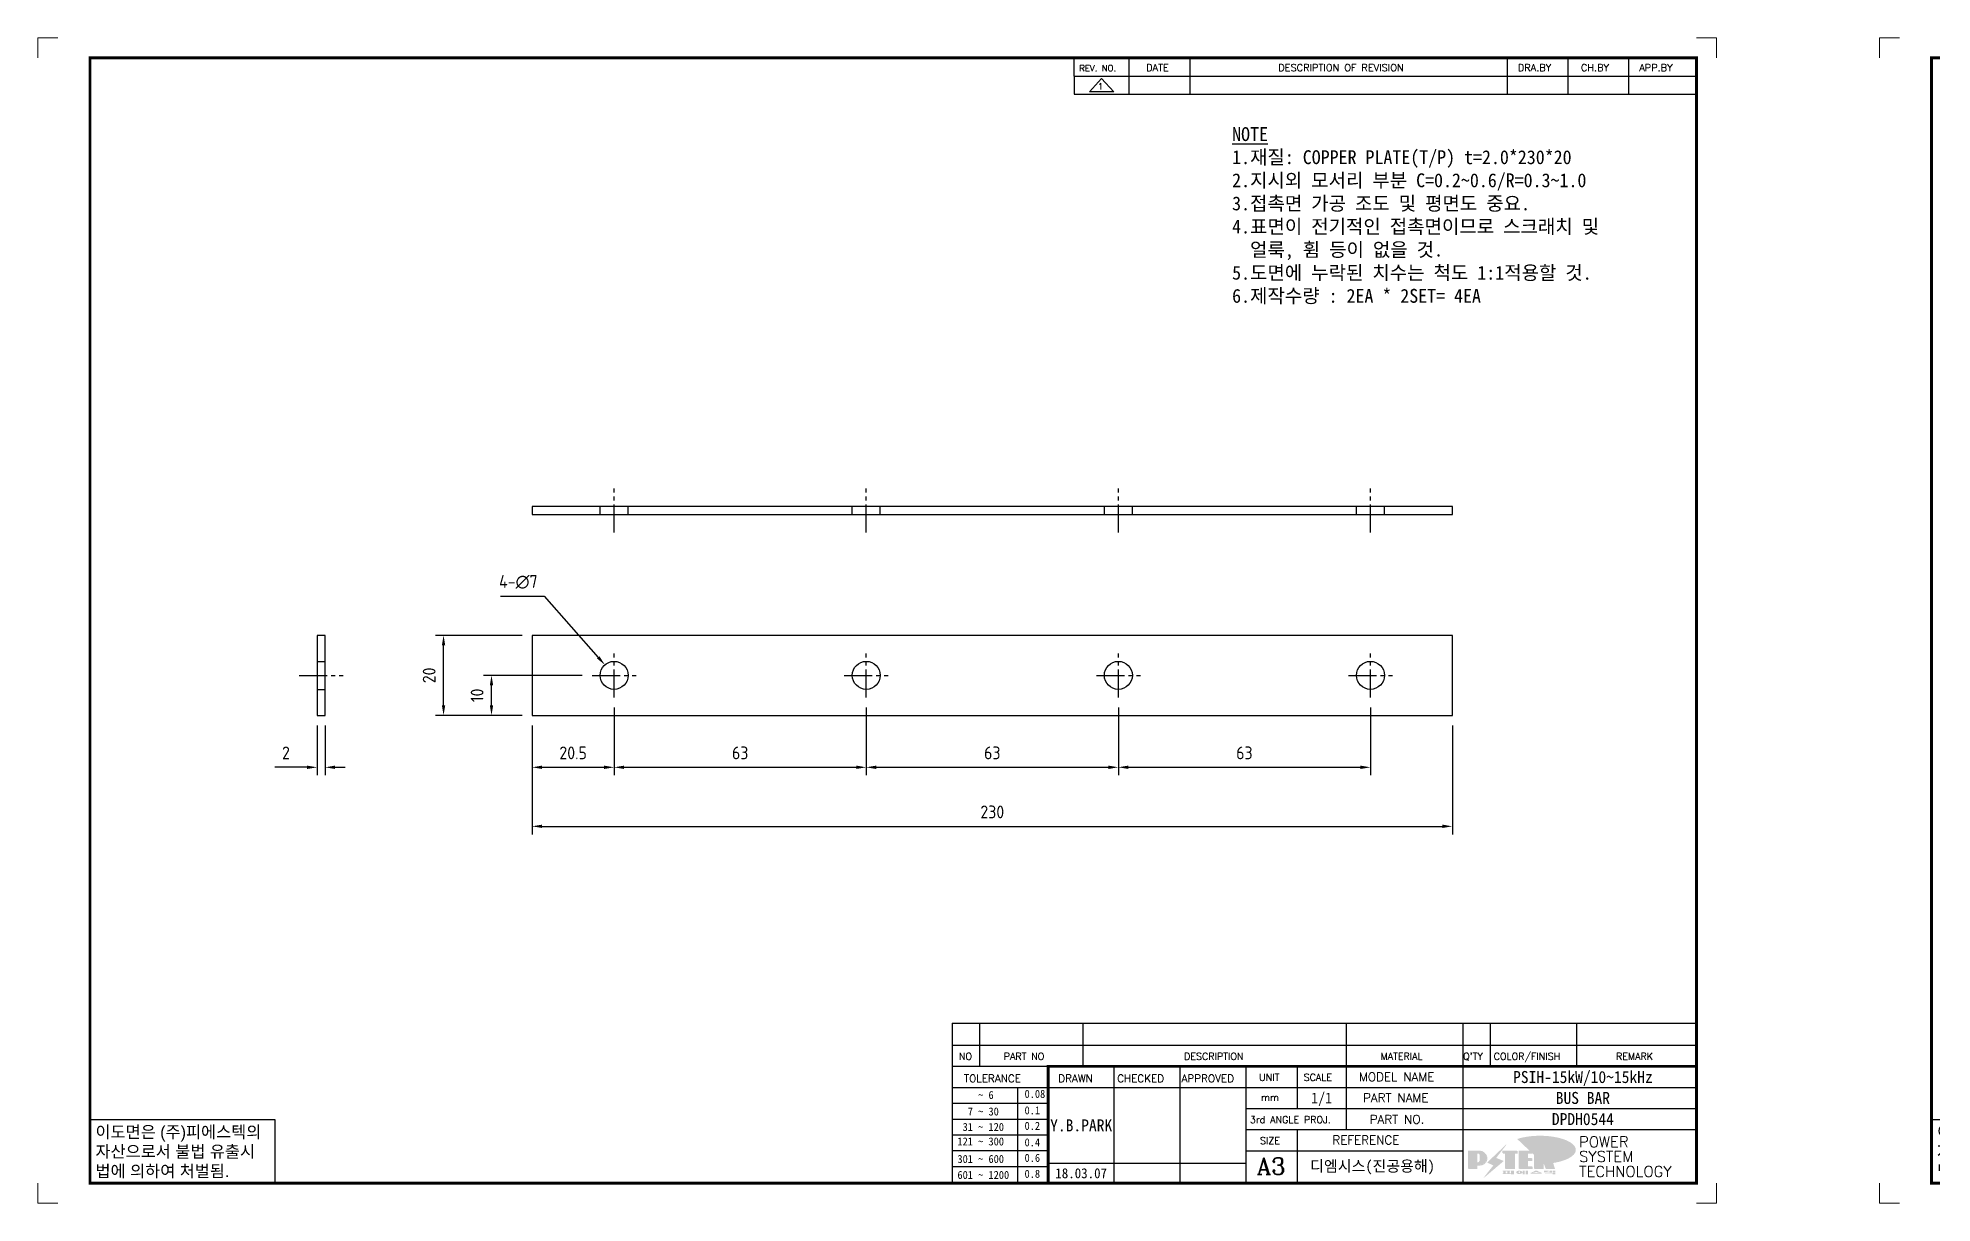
# Model space of a CAD drawing. Header units: millimetres. Extents: x 24815 to 36799, y -9299 to 5469.
# Drawn here: x 26802.3 to 27275.7, y -3978.8 to -3687.5 of the extents above; entities that cross this region are included whole.
import ezdxf
from ezdxf.enums import TextEntityAlignment as Align

# ---------------------------------------------------------------- set-up
doc = ezdxf.new("R2010")
doc.units = ezdxf.units.MM
doc.linetypes.add('CENTER1', pattern=[10, 7, -1, 1, -1])
doc.linetypes.add('HIDDEN', pattern=[9.525, 6.35, -3.175])
doc.layers.add('FORMAT-1', color=7, linetype='Continuous')
doc.layers.add('line', color=3, linetype='Continuous')
doc.styles.add('h1', font='')
doc.styles.add('HAN', font='')
doc.styles.add('RC', font='ROMANC.SHX')
doc.styles.add('ROMANT', font='romant')
doc.styles.add('RT', font='ROMANT.SHX', dxfattribs={"oblique": 15})
doc.styles.get("Standard").update_dxf_attribs({"font": 'ISOCP.SHX', "bigfont": 'WHGTXT.SHX'})
doc.styles.get('h1').set_extended_font_data('New Gulim')
doc.styles.get('HAN').set_extended_font_data('GulimChe')
doc.dimstyles.new('PS-1', dxfattribs={"dimtxt": 3.2, "dimasz": 2.5, "dimexe": 2, "dimexo": 2.5, "dimgap": 2, "dimtad": 1, "dimtoh": 1, "dimrnd": 0.05, "dimzin": 12, "dimdsep": 46, "dimtxsty": 'Standard', "dimcen": 0, "dimclrt": 2, "dimazin": 3, "dimtfac": 1, "dimtofl": 0, "dimtmove": 0, "dimatfit": 3, "dimfxl": 0, "dimtolj": 1, "dimtzin": 0, "dimarcsym": 0})

# ---------------------------------------------------------------- blocks, each defined once
blk = doc.blocks.new('no3')
at = {"color": 180}
for p, q in [((0, 5.5), (0, 0)), ((0, 5.5), (186, 5.5)), ((6.79, 5.5), (6.79, 0)), ((32.74, 0.11), (32.74, 5.5)), ((98.4, 5.5), (98.4, 0)), ((127.61, 5.5), (127.61, 0)), ((134.43, 5.5), (134.43, 0)), ((155.98, 5.5), (155.98, 0))]:
    blk.add_line(p, q, dxfattribs=at)
at = {"color": 2, "style": 'RT', "oblique": 15}
blk.add_attdef('NO', text='', height=1.74, dxfattribs=at).set_placement((3.38, 2.51), align=Align.MIDDLE_CENTER)
at = {"color": 2, "style": 'HAN'}
for tag, p in [('PART-NO', (19.76, 2.75)), ('MATERIAL', (111.38, 2.75)), ("Q'TY", (131.02, 2.75)), ('COLOR/FINISH', (145.2, 2.75)), ('REMARK', (170.76, 2.75))]:
    blk.add_attdef(tag, text='', height=2.9, dxfattribs=at).set_placement(p, align=Align.MIDDLE_CENTER)
blk.add_attdef('DESCRIPTION', text='', height=2.9, dxfattribs=at).set_placement((34.51, 2.75), align=Align.MIDDLE_LEFT)
blk = doc.blocks.new('re3')
at = {"color": 180}
for p, q in [((0, 0), (0, -4.55)), ((0, -4.55), (155.53, -4.55)), ((6.87, -0.64), (3.86, -3.91)), ((9.88, -3.91), (3.86, -3.91)), ((6.87, -0.64), (9.88, -3.91)), ((13.74, -4.55), (13.74, 0)), ((28.97, -4.55), (28.97, 0)), ((108.25, -4.55), (108.25, 0)), ((123.49, -4.55), (123.49, 0)), ((138.64, -4.55), (138.64, 0))]:
    blk.add_line(p, q, dxfattribs=at)
at = {"color": 2, "style": 'RC', "oblique": 15}
blk.add_attdef('REV.NO', text='', height=1.56, dxfattribs=at).set_placement((6.59, -2.56), align=Align.MIDDLE_CENTER)
blk.add_attdef('-1', text='', height=1.56, dxfattribs=at).set_placement((9.37, -1.66), align=Align.MIDDLE_LEFT)
at = {"color": 2, "style": 'HAN'}
for tag, p in [('REV.-DATE', (21.36, -2.28)), ('DRA.BY', (115.87, -2.28)), ('CH.BY', (131.07, -2.28)), ('APP.BY', (147.09, -2.28))]:
    blk.add_attdef(tag, text='', height=2.5, dxfattribs=at).set_placement(p, align=Align.MIDDLE_CENTER)
blk.add_attdef('DESCRIPTION-OF-REVISION', text='', height=2.5, dxfattribs=at).set_placement((31.61, -2.28), align=Align.MIDDLE_LEFT)
blk = doc.blocks.new('t3')
for p, q in [((0, 15.88), (46.25, 15.88)), ((0, 15.88), (0, 0)), ((46.25, 15.88), (46.25, 0)), ((0, 0), (46.25, 0))]:
    blk.add_line(p, q)
at = {"color": 1, "style": 'h1'}
for s, p in [('이도면은 (주)피에스텍의', (1.4, 11.29)), ('자산으로서 불법 유출시', (1.4, 6.41)), ('법에 의하여 처벌됨.', (1.4, 1.52))]:
    blk.add_text(s, height=3, dxfattribs=at).set_placement(p)
blk = doc.blocks.new('new LOGO')
at = {"layer": 'line'}
h = blk.add_hatch(color=250, dxfattribs=at)
h.paths.add_polyline_path([(44.5, 69.4), (46.6, 69.4, -0.129793), (52, 68, 0.221832), (43.6, 71.9), (41.5, 71.9), (41.5, 27.9), (43.6, 27.9, 0.02048), (44.5, 28)], flags=17)
h.paths.add_polyline_path([(44.5, 13.9), (57.3, 13.9, 0.72362), (77.1, 73.9, -0.679777), (54.3, 16.4), (41.5, 16.4), (41.5, -0.1), (3, -0.1), (3, -2.6), (44.5, -2.6)])
h.paths.add_polyline_path([(117.9, 14.2), (71.5, -44.4), (77.1, -39.6), (120.8, 15.6), (92, 28.9), (173.3, 106), (177.5, 111.4), (89.1, 27.6)])
h.paths.add_polyline_path([(162.7, 71.9), (162.7, 69.4), (172.5, 69.4), (172.5, 71.9)], flags=17)
h.paths.add_polyline_path([(217.7, 69.4), (230.5, 69.4), (230.5, 80.4), (227.5, 80.4), (227.5, 71.9), (214.7, 71.9), (214.7, -0.1), (175.5, -0.1), (175.5, -2.6), (217.7, -2.6)])
h.paths.add_polyline_path([(297.8, 46.6), (294.8, 46.6), (294.8, 37.4), (276, 37.4), (276, 10.9), (279, 10.9), (279, 34.9), (297.8, 34.9)])
h.paths.add_polyline_path([(300, 8.4), (297, 8.4), (297, -0.1), (237.5, -0.1), (237.5, -2.6), (300, -2.6)])
h.paths.add_polyline_path([(297.8, 80.4), (294.8, 80.4), (294.8, 71.9), (276, 71.9), (276, 49.1), (279, 49.1), (279, 69.4), (297.8, 69.4)])
h.paths.add_polyline_path([(350.2, 80.4), (347.2, 80.4), (347.2, 61.6), (350.2, 63.5)])
h.paths.add_polyline_path([(350.2, 26.7), (347.2, 35.2), (347.2, -0.1), (308.5, -0.1), (308.5, -2.6), (350.2, -2.6)])
h.paths.add_polyline_path([(402.7, 80.4), (396.5, 80.4), (379.6, 66.8), (400.5, -0.1), (361.8, -0.1), (362.7, -2.6), (403.5, -2.6), (382.6, 64.3)])
blk.add_hatch(color=5, dxfattribs=at).paths.add_polyline_path([(166.3, 35), (131, 49), (180.4, 112.7), (92, 28.9), (120.8, 15.6), (74.4, -43)])
h = blk.add_hatch(color=253, dxfattribs=at)
edge = h.paths.add_edge_path()
edge.add_ellipse((333.9, 86.4), major_axis=(-165.9, 0), ratio=0.39426, start_angle=111.51268, end_angle=334.46902)
edge.add_ellipse((314.1, 81.2), major_axis=(-153.7, 0), ratio=0.40699, start_angle=121.30662, end_angle=327.74369, ccw=False)
edge.add_line((394, 27.8), (394.7, 25.6))
h = blk.add_hatch(color=1, dxfattribs=at)
h.paths.add_polyline_path([(41.5, 16.4), (54.3, 16.4, 1), (54.3, 82.9), (0, 82.9), (0, -0.1), (41.5, -0.1)])
h.paths.add_polyline_path([(41.5, 27.9), (41.5, 71.9), (43.6, 71.9, -0.414214), (54.6, 60.9), (54.6, 38.9, -0.414214), (43.6, 27.9)], flags=16)
h.paths.add_polyline_path([(214.7, 71.9), (227.5, 71.9), (227.5, 82.9), (159.7, 82.9), (159.7, 71.9), (172.5, 71.9), (172.5, -0.1), (214.7, -0.1)])
h.paths.add_polyline_path([(276, 37.4), (294.8, 37.4), (294.8, 49.1), (276, 49.1), (276, 71.9), (294.8, 71.9), (294.8, 82.9), (234.5, 82.9), (234.5, -0.1), (297, -0.1), (297, 10.9), (276, 10.9)])
h.paths.add_polyline_path([(347.2, 35.2), (359.7, -0.1), (400.5, -0.1), (379.6, 66.8), (399.7, 82.9), (380.6, 82.9), (347.2, 61.6), (347.2, 82.9), (305.5, 82.9), (305.5, -0.1), (347.2, -0.1)])
h = blk.add_hatch(color=250, dxfattribs=at)
edge = h.paths.add_edge_path()
edge.add_ellipse((237.8, -17.6), major_axis=(-14.3, 0), ratio=0.526336, start_angle=192.2456, end_angle=269.07481)
edge.add_line((238.1, -10.1), (237.6, -10.1))
edge.add_ellipse((237.8, -17.6), major_axis=(-14.3, 0), ratio=0.526336, start_angle=270.92519, end_angle=449.07481)
edge.add_line((237.6, -25.1), (238.1, -25.1))
edge.add_ellipse((237.8, -17.6), major_axis=(-14.3, 0), ratio=0.526336, start_angle=450.92519, end_angle=527.7544)
edge.add_line((251.7, -19.2), (254.1, -19.2))
edge.add_line((254.1, -19.2), (254.1, -27.1))
edge.add_line((254.1, -27.1), (263.1, -27.1))
edge.add_line((263.1, -27.1), (263.1, -10.1))
edge.add_line((263.1, -10.1), (254.1, -10.1))
edge.add_line((254.1, -10.1), (254.1, -16))
edge.add_line((254.1, -16), (251.7, -16))
h.paths.add_polyline_path([(241, -16.4), (241, -18.7, -1), (234.4, -18.7), (234.4, -16.4, -1)], flags=16)
h.paths.add_polyline_path([(278.2, -10.1), (268.1, -10.1), (268.1, -27.1), (278.2, -27.1)])
h.paths.add_polyline_path([(310.3, -10.1), (310.3, -11.1, -0.157169), (289.3, -17.5), (294, -19.9, 0.128407), (316.3, -15.9, 0.128407), (338.6, -19.9), (343.3, -17.5, -0.157169), (322.2, -11.1), (322.2, -10.1)])
h.paths.add_polyline_path([(342.1, -25.1), (342.1, -22.3), (290.4, -22.3), (290.4, -25.1)])
h.paths.add_polyline_path([(352, -10.1), (352, -16.2, 0.414214), (354, -18.2), (378.7, -18.2), (378.7, -19.6), (390.2, -19.6), (390.2, -10.1), (378.7, -10.1), (378.7, -13.6), (374.7, -13.6), (374.7, -15.1), (378.7, -15.1), (378.7, -16.2), (364.7, -16.2), (364.7, -15.1), (371.2, -15.1), (371.2, -13.6), (364.7, -13.6), (364.7, -12.6), (374.7, -12.6), (374.7, -10.1)])
h.paths.add_polyline_path([(393.8, -10.1), (393.8, -19.6), (405, -19.6), (405, -10.1)])
h.paths.add_polyline_path([(405, -27.1), (405, -20.9), (356.8, -20.9), (356.8, -23), (391.8, -23), (391.8, -27.1)])
h.paths.add_polyline_path([(200.4, -10.1), (200.4, -22.3), (193.2, -22.3), (193.2, -12.6), (196.6, -12.6), (196.6, -10.1), (161, -10.1), (161, -12.6), (164.5, -12.6), (164.5, -22.3), (161, -22.3), (161, -25.1), (200.4, -25.1), (200.4, -27.1), (213.9, -27.1), (213.9, -10.1)])
h.paths.add_polyline_path([(182, -12.6), (175.6, -12.6), (175.6, -22.3), (182, -22.3)], flags=17)
blk = doc.blocks.new('format-3')
at = {"color": 3, "lineweight": 9}
for p, q in [((0, 286.3), (0, 291.3)), ((5, 291.3), (0, 291.3)), ((414.5, 291.3), (419.5, 291.3)), ((419.5, 286.3), (419.5, 291.3)), ((0, 5), (0, 0)), ((419.5, 5), (419.5, 0)), ((5, 0), (0, 0)), ((414.5, 0), (419.5, 0))]:
    blk.add_line(p, q, dxfattribs=at)
at = {"color": 180}
for p, q in [((258.97, 281.75), (258.97, 286.3)), ((272.71, 281.75), (272.71, 286.3)), ((287.94, 281.75), (287.94, 286.3)), ((367.22, 281.75), (367.22, 286.3)), ((382.45, 281.75), (382.45, 286.3)), ((397.61, 281.75), (397.61, 286.3)), ((258.97, 281.75), (414.5, 281.75)), ((228.5, 39.49), (228.5, 5)), ((228.5, 39.49), (414.5, 39.49)), ((235.29, 39.49), (235.29, 34.21)), ((261.24, 34.21), (261.24, 39.49)), ((326.9, 39.49), (326.9, 34.21)), ((356.11, 39.49), (356.11, 34.21)), ((362.93, 39.49), (362.93, 34.21)), ((384.48, 39.49), (384.48, 34.21)), ((228.5, 34.21), (252.48, 34.21)), ((268.96, 5), (268.96, 34.21)), ((285.45, 5), (285.45, 34.21)), ((301.94, 5), (301.94, 34.21)), ((314.72, 34.21), (314.72, 23.65)), ((326.9, 34.21), (326.9, 18.37)), ((356.11, 34.21), (356.11, 5)), ((228.5, 28.93), (252.48, 28.93)), ((244.89, 5.23), (244.89, 28.93)), ((252.48, 28.93), (414.5, 28.93)), ((228.5, 24.98), (252.48, 24.98)), ((228.5, 21.03), (252.48, 21.03)), ((301.94, 23.65), (414.5, 23.65)), ((228.5, 17.08), (252.48, 17.08)), ((301.94, 18.37), (414.5, 18.37)), ((314.72, 18.37), (314.72, 5)), ((228.5, 13.13), (252.48, 13.13)), ((252.48, 9.95), (301.94, 9.95)), ((301.94, 13.09), (356.11, 13.09)), ((228.5, 9.18), (252.48, 9.18))]:
    blk.add_line(p, q, dxfattribs=at)
at = {"const_width": 0.7}
blk.add_lwpolyline([(252.48, 5), (252.48, 34.21), (414.5, 34.21)], dxfattribs=at)
at = {"layer": 'FORMAT-1', "const_width": 0.7}
blk.add_lwpolyline([(13, 5), (13, 286.3), (414.5, 286.3), (414.5, 5)], close=True, dxfattribs=at)
blk.add_blockref('t3', (13, 5))
at = {"xscale": 0.05400000000000027, "yscale": 0.05400000000000027, "zscale": 0.05400000000000027}
blk.add_blockref('new LOGO', (357.35, 8.65), dxfattribs=at)
at = {"color": 2}
for s, height, style, p in [('REV. NO.', 1.56, 'RC', (260.23, 282.95)), ('DATE', 1.788, 'RC', (276.95, 282.94)), ('DESCRIPTION OF REVISION', 1.7875, 'RC', (309.98, 282.94)), ('DRA.BY', 1.788, 'RC', (369.83, 282.94)), ('CH.BY', 1.788, 'RC', (385.59, 282.94)), ('APP.BY', 1.788, 'RC', (400.18, 282.94)), ('COLOR/FINISH', 1.7424, 'RC', (363.8, 35.83)), ('NO', 1.742, 'RC', (230.16, 35.83)), ('PART NO', 1.742, 'RC', (241.36, 35.83)), ('DESCRIPTION', 1.7424, 'RC', (286.43, 35.83)), ('MATERIAL', 1.742, 'RC', (335.52, 35.83)), ("Q'TY", 1.742, 'RC', (356.17, 35.83)), ('REMARK', 1.742, 'RC', (394.37, 35.83)), (' TOLERANCE', 1.9, 'RC', (230.11, 30.22)), ('DRAWN', 1.9, 'RC', (255, 30.22)), ('CHECKED', 1.9, 'RC', (269.71, 30.22)), ('APPROVED', 1.9, 'RC', (285.8, 30.22)), ('UNIT', 1.742, 'RC', (305.19, 30.55)), ('SCALE', 1.742, 'RC', (316.32, 30.55)), ('MODEL NAME', 2.178, 'RC', (330.12, 30.46)), ('  7 ~ 30', 2, 'HAN', (229.8, 21.91)), ('    ~ 6', 2, 'HAN', (229.8, 26.03)), ('0.08', 2, 'HAN', (246.57, 26.31)), ('0.1', 2, 'HAN', (246.57, 22.2)), ('mm', 1.742, 'RC', (305.67, 25.56)), ('PART NAME', 2.178, 'RC', (331.17, 25.24)), (' 31 ~ 120', 2, 'HAN', (229.8, 18.04)), ('0.2', 2, 'HAN', (246.57, 18.32)), ('3rd ANGLE PROJ.', 1.7424, 'RC', (302.87, 19.97)), ('PART NO.', 2.178, 'RC', (332.84, 19.85)), ('121 ~ 300', 2, 'HAN', (229.8, 14.42)), ('0.4', 2, 'HAN', (246.57, 14.2)), ('SIZE', 1.742, 'RC', (305.39, 14.71)), ('REFERENCE', 2.178, 'RC', (323.52, 14.69)), ('301 ~ 600', 2, 'HAN', (229.8, 10.04)), ('0.6', 2, 'HAN', (246.57, 10.32)), ('601 ~ 1200', 2, 'HAN', (229.8, 6.05)), ('0.8', 2, 'HAN', (246.57, 6.33))]:
    blk.add_text(s, height=height, dxfattribs=dict(at, style=style)).set_placement(p)
at = {"style": 'ROMANT'}
for s, p in [('POWER', (385.15, 13.96)), ('SYSTEM', (385.15, 10.31)), ('TECHNOLOGY', (385.15, 6.56))]:
    blk.add_text(s, height=2.7, dxfattribs=at).set_placement(p)
at = {"color": 2, "lineweight": 25, "style": 'RC'}
blk.add_text('A3', height=4.182, dxfattribs=at).set_placement((304.61, 7.14))
at = {"style": 'HAN'}
for tag, height, p in [('MODEL-NAME', 3, (386.1, 31.53)), ('SCALE', 2.7, (320.81, 26.29)), ('PART-NAME', 3, (386.1, 26.29)), ('DRA-BY', 3, (260.72, 19.44)), ('CH-BY', 3, (277.21, 19.44)), ('APP-BY', 3, (293.7, 19.44)), ('PART-NO', 3, (386.1, 21.01)), ('관련업체', 3, (333.52, 9.26)), ('DRA-DATE', 2.5, (260.72, 7.47)), ('CH-DATE', 2.5, (277.21, 7.47)), ('APP-DATE', 2.5, (293.7, 7.47))]:
    blk.add_attdef(tag, text='', height=height, dxfattribs=at).set_placement(p, align=Align.MIDDLE_CENTER)
blk = doc.blocks.new('*D653')
at = {"color": 0, "lineweight": -2}
for p, q in [((26946.33, -3854.84), (26946.33, -3871.82)), ((26925.83, -3859.34), (26925.83, -3871.82)), ((26928.33, -3869.82), (26943.83, -3869.82))]:
    blk.add_line(p, q, dxfattribs=at)
at = {"color": 0}
for points in [[(26928.33, -3869.4), (26928.33, -3870.24), (26925.83, -3869.82)], [(26943.83, -3869.4), (26943.83, -3870.24), (26946.33, -3869.82)]]:
    blk.add_solid(points, dxfattribs=at)
at = {"layer": 'Defpoints', "color": 0}
for p in [(26946.33, -3852.34), (26925.83, -3856.84), (26946.33, -3869.82)]:
    blk.add_point(p, dxfattribs=at)
at = {"color": 2, "insert": (26936.08, -3866.22), "char_height": 3.2, "attachment_point": 5}
blk.add_mtext('\\A1;20.5', dxfattribs=at)
blk = doc.blocks.new('*D654')
at = {"color": 0, "lineweight": -2}
for p, q in [((26946.33, -3854.84), (26946.33, -3871.82)), ((27009.33, -3854.84), (27009.33, -3871.82)), ((26948.83, -3869.82), (27006.83, -3869.82))]:
    blk.add_line(p, q, dxfattribs=at)
at = {"color": 0}
for points in [[(26948.83, -3869.4), (26948.83, -3870.24), (26946.33, -3869.82)], [(27006.83, -3869.4), (27006.83, -3870.24), (27009.33, -3869.82)]]:
    blk.add_solid(points, dxfattribs=at)
at = {"layer": 'Defpoints', "color": 0}
for p in [(26946.33, -3852.34), (27009.33, -3852.34), (27009.33, -3869.82)]:
    blk.add_point(p, dxfattribs=at)
at = {"color": 2, "insert": (26977.83, -3866.22), "char_height": 3.2, "attachment_point": 5}
blk.add_mtext('\\A1;63', dxfattribs=at)
blk = doc.blocks.new('*D655')
at = {"color": 0, "lineweight": -2}
for p, q in [((27009.33, -3854.84), (27009.33, -3871.82)), ((27072.33, -3854.84), (27072.33, -3871.82)), ((27011.83, -3869.82), (27069.83, -3869.82))]:
    blk.add_line(p, q, dxfattribs=at)
at = {"color": 0}
for points in [[(27011.83, -3869.4), (27011.83, -3870.24), (27009.33, -3869.82)], [(27069.83, -3869.4), (27069.83, -3870.24), (27072.33, -3869.82)]]:
    blk.add_solid(points, dxfattribs=at)
at = {"layer": 'Defpoints', "color": 0}
for p in [(27009.33, -3852.34), (27072.33, -3852.34), (27072.33, -3869.82)]:
    blk.add_point(p, dxfattribs=at)
at = {"color": 2, "insert": (27040.83, -3866.22), "char_height": 3.2, "attachment_point": 5}
blk.add_mtext('\\A1;63', dxfattribs=at)
blk = doc.blocks.new('*D656')
at = {"color": 0, "lineweight": -2}
for p, q in [((27072.33, -3854.84), (27072.33, -3871.82)), ((27135.33, -3854.84), (27135.33, -3871.82)), ((27074.83, -3869.82), (27132.83, -3869.82))]:
    blk.add_line(p, q, dxfattribs=at)
at = {"color": 0}
for points in [[(27074.83, -3869.4), (27074.83, -3870.24), (27072.33, -3869.82)], [(27132.83, -3869.4), (27132.83, -3870.24), (27135.33, -3869.82)]]:
    blk.add_solid(points, dxfattribs=at)
at = {"layer": 'Defpoints', "color": 0}
for p in [(27072.33, -3852.34), (27135.33, -3852.34), (27135.33, -3869.82)]:
    blk.add_point(p, dxfattribs=at)
at = {"color": 2, "insert": (27103.83, -3866.22), "char_height": 3.2, "attachment_point": 5}
blk.add_mtext('\\A1;63', dxfattribs=at)
blk = doc.blocks.new('*D657')
at = {"color": 0, "lineweight": -2}
for p, q in [((26925.83, -3859.34), (26925.83, -3886.58)), ((27155.83, -3859.34), (27155.83, -3886.58)), ((26928.33, -3884.58), (27153.33, -3884.58))]:
    blk.add_line(p, q, dxfattribs=at)
at = {"color": 0}
for points in [[(26928.33, -3884.16), (26928.33, -3884.99), (26925.83, -3884.58)], [(27153.33, -3884.16), (27153.33, -3884.99), (27155.83, -3884.58)]]:
    blk.add_solid(points, dxfattribs=at)
at = {"layer": 'Defpoints', "color": 0}
for p in [(26925.83, -3856.84), (27155.83, -3856.84), (27155.83, -3884.58)]:
    blk.add_point(p, dxfattribs=at)
at = {"color": 2, "insert": (27040.83, -3880.98), "char_height": 3.2, "attachment_point": 5}
blk.add_mtext('\\A1;230', dxfattribs=at)
blk = doc.blocks.new('*D658')
at = {"color": 0, "lineweight": -2}
for p, q in [((26872.1, -3859.34), (26872.1, -3871.82)), ((26874.1, -3859.34), (26874.1, -3871.82)), ((26869.6, -3869.82), (26861.54, -3869.82)), ((26876.6, -3869.82), (26879.1, -3869.82))]:
    blk.add_line(p, q, dxfattribs=at)
at = {"color": 0}
for points in [[(26869.6, -3869.4), (26869.6, -3870.24), (26872.1, -3869.82)], [(26876.6, -3869.4), (26876.6, -3870.24), (26874.1, -3869.82)]]:
    blk.add_solid(points, dxfattribs=at)
at = {"layer": 'Defpoints', "color": 0}
for p in [(26872.1, -3856.84), (26874.1, -3856.84), (26872.1, -3869.82)]:
    blk.add_point(p, dxfattribs=at)
at = {"color": 2, "insert": (26864.32, -3866.22), "char_height": 3.2, "attachment_point": 5}
blk.add_mtext('\\A1;2', dxfattribs=at)
blk = doc.blocks.new('*D659')
at = {"color": 0, "lineweight": -2}
for p, q in [((26938.33, -3846.84), (26913.68, -3846.84)), ((26915.68, -3854.34), (26915.68, -3849.34)), ((26923.33, -3856.84), (26913.68, -3856.84))]:
    blk.add_line(p, q, dxfattribs=at)
at = {"color": 0}
for points in [[(26915.26, -3849.34), (26916.09, -3849.34), (26915.68, -3846.84)], [(26915.26, -3854.34), (26916.09, -3854.34), (26915.68, -3856.84)]]:
    blk.add_solid(points, dxfattribs=at)
at = {"layer": 'Defpoints', "color": 0}
for p in [(26915.68, -3846.84), (26940.83, -3846.84), (26925.83, -3856.84)]:
    blk.add_point(p, dxfattribs=at)
at = {"color": 2, "insert": (26912.08, -3851.84), "char_height": 3.2, "attachment_point": 5, "rotation": 90}
blk.add_mtext('\\A1;10', dxfattribs=at)
blk = doc.blocks.new('*D660')
at = {"color": 0, "lineweight": -2}
for p, q in [((26923.33, -3836.84), (26901.7, -3836.84)), ((26903.7, -3854.34), (26903.7, -3839.34)), ((26923.33, -3856.84), (26901.7, -3856.84))]:
    blk.add_line(p, q, dxfattribs=at)
at = {"color": 0}
for points in [[(26903.28, -3839.34), (26904.11, -3839.34), (26903.7, -3836.84)], [(26903.28, -3854.34), (26904.11, -3854.34), (26903.7, -3856.84)]]:
    blk.add_solid(points, dxfattribs=at)
at = {"layer": 'Defpoints', "color": 0}
for p in [(26903.7, -3836.84), (26925.83, -3836.84), (26925.83, -3856.84)]:
    blk.add_point(p, dxfattribs=at)
at = {"color": 2, "insert": (26900.1, -3846.84), "char_height": 3.2, "attachment_point": 5, "rotation": 90}
blk.add_mtext('\\A1;20', dxfattribs=at)
blk = doc.blocks.new('*D661')
at = {"color": 0, "lineweight": -2}
for p, q in [((26917.91, -3827.08), (26928.87, -3827.08)), ((26928.87, -3827.08), (26942.36, -3842.34))]:
    blk.add_line(p, q, dxfattribs=at)
at = {"color": 0}
blk.add_solid([(26942.67, -3842.07), (26942.05, -3842.62), (26944.01, -3844.22)], dxfattribs=at)
at = {"layer": 'Defpoints', "color": 0}
for p in [(26944.01, -3844.22), (26948.65, -3849.46)]:
    blk.add_point(p, dxfattribs=at)
at = {"color": 2, "insert": (26922.39, -3823.48), "char_height": 3.2, "attachment_point": 5}
blk.add_mtext('\\A1;4-∅7', dxfattribs=at)

msp = doc.modelspace()

# ---------------------------------------------------------------- linework, layer by layer
at = {"linetype": 'CENTER1'}
for p, q in [((26946.33, -3811.088), (26946.33, -3800.088)), ((27009.33, -3811.088), (27009.33, -3800.088)), ((27072.33, -3811.088), (27072.33, -3800.088)), ((27135.33, -3811.088), (27135.33, -3800.088)), ((26946.33, -3852.34), (26946.33, -3841.34)), ((27009.33, -3852.34), (27009.33, -3841.34)), ((27072.33, -3852.34), (27072.33, -3841.34)), ((27135.33, -3852.34), (27135.33, -3841.34)), ((26867.598, -3846.84), (26878.598, -3846.84)), ((26940.83, -3846.84), (26951.83, -3846.84)), ((27003.83, -3846.84), (27014.83, -3846.84)), ((27066.83, -3846.84), (27077.83, -3846.84)), ((27129.83, -3846.84), (27140.83, -3846.84))]:
    msp.add_line(p, q, dxfattribs=at)
at = {"color": 2, "linetype": 'HIDDEN'}
for p, q in [((26942.83, -3806.588), (26942.83, -3804.588)), ((26949.83, -3806.588), (26949.83, -3804.588)), ((27005.83, -3806.588), (27005.83, -3804.588)), ((27012.83, -3806.588), (27012.83, -3804.588)), ((27068.83, -3806.588), (27068.83, -3804.588)), ((27075.83, -3806.588), (27075.83, -3804.588)), ((27131.83, -3806.588), (27131.83, -3804.588)), ((27138.83, -3806.588), (27138.83, -3804.588)), ((26872.098, -3843.34), (26874.098, -3843.34)), ((26872.098, -3850.34), (26874.098, -3850.34))]:
    msp.add_line(p, q, dxfattribs=at)
at = {"color": 1}
for points in [[(26925.83, -3806.588), (27155.83, -3806.588), (27155.83, -3804.588), (26925.83, -3804.588)], [(26872.098, -3836.84), (26872.098, -3856.84), (26874.098, -3856.84), (26874.098, -3836.84)], [(26925.83, -3856.84), (27155.83, -3856.84), (27155.83, -3836.84), (26925.83, -3836.84)]]:
    msp.add_lwpolyline(points, close=True, dxfattribs=at)
for centre in [(26946.33, -3846.84), (27009.33, -3846.84), (27072.33, -3846.84), (27135.33, -3846.84)]:
    msp.add_circle(centre, 3.5, dxfattribs=at)

# ---------------------------------------------------------------- block references
ref = msp.add_blockref('format-3', (26802.321, -3978.773))
ref.add_attrib('DRA-DATE', '18.03.07', dxfattribs={"height": 2.5, "style": 'HAN'}).set_placement((27063.041, -3971.298), align=Align.MIDDLE_CENTER)
ref.add_attrib('DRA-BY', 'Y.B.PARK', dxfattribs={"height": 3, "style": 'HAN'}).set_placement((27063.041, -3959.331), align=Align.MIDDLE_CENTER)
ref.add_attrib('MODEL-NAME', 'PSIH-15kW/10~15kHz', dxfattribs={"lineweight": 35, "height": 3, "style": 'HAN'}).set_placement((27188.417, -3947.248), align=Align.MIDDLE_CENTER)
ref.add_attrib('PART-NAME', 'BUS BAR', dxfattribs={"lineweight": 35, "height": 3, "style": 'HAN'}).set_placement((27188.417, -3952.479), align=Align.MIDDLE_CENTER)
ref.add_attrib('PART-NO', 'DPDH0544', dxfattribs={"lineweight": 35, "height": 3, "style": 'HAN'}).set_placement((27188.417, -3957.759), align=Align.MIDDLE_CENTER)
ref.add_attrib('SCALE', '1/1', dxfattribs={"height": 2.7, "style": 'HAN'}).set_placement((27123.129, -3952.479), align=Align.MIDDLE_CENTER)
ref.add_attrib('관련업체', '디엠시스(진공용해)', dxfattribs={"height": 2.75, "style": 'HAN'}).set_placement((27135.844, -3969.51), align=Align.MIDDLE_CENTER)
ref = msp.add_blockref('format-3', (27262.52, -3978.773))
ref.add_attrib('DRA-DATE', '20.02.19', dxfattribs={"height": 2.5, "style": 'HAN'}).set_placement((27523.24, -3971.298), align=Align.MIDDLE_CENTER)
ref.add_attrib('DRA-BY', 'K.S.H', dxfattribs={"height": 3, "style": 'HAN'}).set_placement((27523.24, -3959.331), align=Align.MIDDLE_CENTER)
ref.add_attrib('MODEL-NAME', 'PSIH-15kW/10~15kHz', dxfattribs={"lineweight": 35, "height": 3, "style": 'HAN'}).set_placement((27648.616, -3947.248), align=Align.MIDDLE_CENTER)
ref.add_attrib('PART-NAME', 'BRACKET', dxfattribs={"lineweight": 35, "height": 3, "style": 'HAN'}).set_placement((27648.616, -3952.479), align=Align.MIDDLE_CENTER)
ref.add_attrib('PART-NO', 'DPDC0457', dxfattribs={"lineweight": 35, "height": 3, "style": 'HAN'}).set_placement((27648.616, -3957.759), align=Align.MIDDLE_CENTER)
ref.add_attrib('SCALE', '1/1', dxfattribs={"height": 2.7, "style": 'HAN'}).set_placement((27583.328, -3952.479), align=Align.MIDDLE_CENTER)
ref.add_attrib('관련업체', '디엠시스(진공용해)', dxfattribs={"height": 2.75, "style": 'HAN'}).set_placement((27596.043, -3969.51), align=Align.MIDDLE_CENTER)
ref = msp.add_blockref('re3', (27061.287, -3697.023))
ref.add_attrib('REV.NO', '1', dxfattribs={"color": 2, "height": 1.56, "style": 'RC'}).set_placement((27067.875, -3699.58), align=Align.MIDDLE_CENTER)
msp.add_blockref('no3', (27030.821, -3939.279))

# ---------------------------------------------------------------- texts
at = {"color": 2, "insert": (27100.761, -3709.794), "char_height": 3.465, "attachment_point": 1, "style": 'HAN'}
msp.add_mtext_dynamic_manual_height_columns('{\\LNOTE\\P}1.재질: COPPER PLATE(T/P) t=2.0*230*20\\P2.지시외 모서리 부분 C=0.2~0.6/R=0.3~1.0\\P3.접촉면 가공 조도 및 평면도 중요.\\P4.표면이 전기적인 접촉면이므로 스크래치 및\\P  얼룩, 휨 등이 없을 것.\\P5.도면에 누락된 치수는 척도 1:1적용할 것.\\P{\\C1;6.제작수량 : 2EA * 2SET= 4EA}', width=557.97864, gutter_width=769.295, heights=[0], dxfattribs=at)

# ---------------------------------------------------------------- dimensions: what is measured, and where the dimension line sits
dim = msp.add_diameter_dim_2p(p1=(26948.647, -3849.463), p2=(26944.013, -3844.217), text='4-<>', dimstyle='PS-1')
dim.commit()
dim.dimension.update_dxf_attribs({"geometry": '*D661', "text_midpoint": (26922.393, -3827.078), "dimtype": 163})
for base, p2, picture, middle in [((26903.696, -3836.84), (26925.83, -3836.84), '*D660', (26900.095, -3846.84)), ((26915.676, -3846.84), (26940.83, -3846.84), '*D659', (26912.076, -3851.84))]:
    dim = msp.add_linear_dim(base=base, p1=(26925.83, -3856.84), p2=p2, angle=90, dimstyle='PS-1')
    dim.commit()
    dim.dimension.update_dxf_attribs({"geometry": picture, "text_midpoint": middle})
for base, p1, p2, picture, middle in [((26946.33, -3869.819), (26925.83, -3856.84), (26946.33, -3852.34), '*D653', (26936.08, -3866.219)), ((26872.098, -3869.819), (26874.098, -3856.84), (26872.098, -3856.84), '*D658', (26864.322, -3866.219)), ((27155.83, -3884.577), (26925.83, -3856.84), (27155.83, -3856.84), '*D657', (27040.83, -3880.977))]:
    dim = msp.add_linear_dim(base=base, p1=p1, p2=p2, dimstyle='PS-1')
    dim.commit()
    dim.dimension.update_dxf_attribs({"geometry": picture, "text_midpoint": middle})
for base, p1, p2, picture, middle in [((27009.33, -3869.819), (26946.33, -3852.34), (27009.33, -3852.34), '*D654', (26977.83, -3866.219)), ((27072.33, -3869.819), (27009.33, -3852.34), (27072.33, -3852.34), '*D655', (27040.83, -3866.219)), ((27135.33, -3869.819), (27072.33, -3852.34), (27135.33, -3852.34), '*D656', (27103.83, -3866.219))]:
    dim = msp.add_linear_dim(base=base, p1=p1, p2=p2, dimstyle='PS-1', override={"dimtmove": 1})
    dim.commit()
    dim.dimension.update_dxf_attribs({"geometry": picture, "text_midpoint": middle})

doc.saveas('drawing.dxf')
